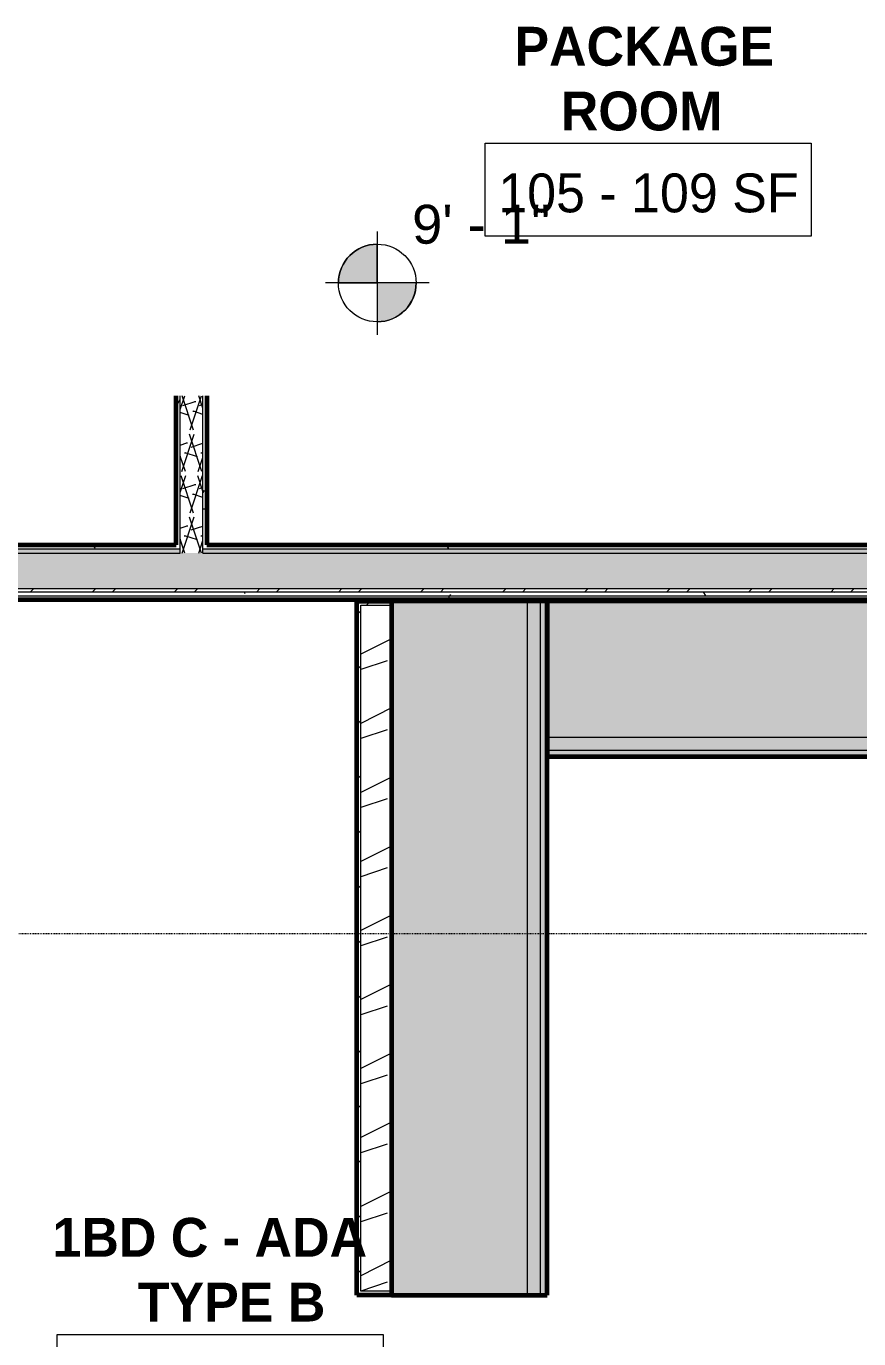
# Model space of a CAD drawing. Header units: inches. Extents: x -4110 to -1807, y 9775 to 11251.
# Drawn here: x -3661.9 to -3533.3, y 11007.9 to 11210.5 of the extents above; entities that cross this region are included whole.
import ezdxf

# ---------------------------------------------------------------- set-up
doc = ezdxf.new("R2010")
doc.units = ezdxf.units.IN
doc.header["$MEASUREMENT"] = 0
doc.linetypes.add('Aligning Line 1_8_', pattern=[0.25, 0.125, -0.125])
for name, color, linetype, lineweight in [('0-1', 7, 'Continuous', 5), ('0-2', 7, 'Continuous', 9), ('A-AREA-IDEN', 2, 'Continuous', 9), ('A-DOOR', 31, 'Continuous', 18), ('A-DOOR-7', 31, 'Continuous', 30), ('A-DOOR-8', 31, 'Continuous', 9), ('A-DOOR-FRAM-4', 31, 'Continuous', 30), ('A-WALL', 113, 'Continuous', 18), ('A-WALL-12', 113, 'Continuous', 60), ('A-WALL-5', 250, 'Continuous', 60), ('A-WALL-6', 10, 'Continuous', 18), ('A-WALL-PATT-1', 7, 'Continuous', 9), ('A-WALL-PATT-2', 253, 'Continuous', 9), ('A-WALL-PATT-4', 111, 'Continuous', 9), ('G-ANNO-DIMS', 111, 'Continuous', 9), ('G-ANNO-SYMB', 111, 'Aligning Line 1_8_', 9), ('I-WALL-4', 2, 'Continuous', 5), ('I-WALL-5', 2, 'Continuous', 60), ('Q-CASE-1', 7, 'Continuous', 9), ('Q-CASE-6', 253, 'Continuous', 9), ('Q-CASE-7', 250, 'Continuous', 60)]:
    doc.layers.add(name, color=color, linetype=linetype, lineweight=lineweight)
doc.styles.add('Arial_1', font='arial.ttf', dxfattribs={"height": 5.999999999999999})
doc.styles.add('Century Gothic', font='ufonts.com_century-gothic.ttf', dxfattribs={"height": 5.999999999999996})
doc.styles.add('Century Gothic_B', font='GOTHICB.TTF', dxfattribs={"height": 5.999999999999996})
pattern_1 = [(0, (0, 0), (20.48, 5.12), [0.845, -14.515, 0.845, -14.515, -81.92]), (0, (0, 0), (20.48, 5.12), [-30.72, 0.845, -29.875, 0.845, -14.515, -35.84]), (0, (0, 0), (20.48, 5.12), [-76.8, 0.845, -9.395, 0.845, -24.755]), (120, (7.68, 2.56), (-14.67405006737632, 15.1762002695053), [0.8449999999999999, -14.515, 0.8449999999999999, -14.515, -81.91999999999999]), (120, (7.68, 2.56), (-14.67405006737632, 15.1762002695053), [-30.72, 0.8449999999999999, -29.875, 0.8449999999999999, -14.515, -35.84]), (120, (7.68, 2.56), (-14.67405006737632, 15.1762002695053), [-76.79999999999998, 0.8449999999999999, -9.394999999999998, 0.8449999999999999, -24.755]), (240, (10.24, 12.8), (-5.805949932623669, -20.2962002695053), [0.845, -14.515, 0.845, -14.515, -81.92]), (240, (10.24, 12.8), (-5.805949932623669, -20.2962002695053), [-30.72, 0.845, -29.875, 0.845, -14.515, -35.84]), (240, (10.24, 12.8), (-5.805949932623669, -20.2962002695053), [-76.8, 0.845, -9.395, 0.845, -24.755])]
pattern_2 = [(161.57, (0.32, 0.32), (-2.560496184573631, -0.0005373861552858683), [0, -18.214, 2.022, 0]), (18.43, (-0.32, 0.32), (-2.560496184573631, 0.0005373861552860904), [0, -18.214, 2.022, 0]), (108.43, (0.32, 0.32), (1.279220909290681, -6.400876726295667), [6.069999999999999, -14.166]), (71.57, (-0.32, 0.32), (1.279220909290681, 6.400876726295667), [6.07, -14.166])]

# ---------------------------------------------------------------- blocks, each defined once
blk = doc.blocks.new('OD_CW_Base Cabinet - OD_CW_Base Cabinet-3857755-ENLARGED RCP - 1ST FLOOR PLAN - WEST')
at = {"layer": 'Q-CASE-6'}
for points in [[(21.91039120237957, 3.000000000011255), (70.86270491766679, 3.000000000011851), (70.86270491766653, 24.00000000001424), (0.7377049180278162, 24.00000000001338), (0.737704918028072, 3.000000000010999)], [(0.737704918028072, 1.000000000012562), (70.86270491766679, 1.000000000013415), (70.86270491766679, 3.000000000011851), (0.737704918028072, 3.000000000010999)], [(0.737704918028072, 1.253397385880817e-11), (70.86270491766679, 1.338662514172029e-11), (70.86270491766679, 1.000000000013415), (0.737704918028072, 1.000000000012562)]]:
    blk.add_hatch(color=256, dxfattribs=at).paths.add_polyline_path(points, flags=0)
at = {"layer": 'Q-CASE-1'}
for p, q in [((0.737704918032749, 24.00000000000016), (0.7377049180327786, 2.999999999998593)), ((0.737704918032749, 24.00000000000016), (70.86270491767122, 24.00000000000026)), ((70.86270491767125, 2.999999999998691), (70.86270491767122, 24.00000000000026)), ((0.7377049180327788, 2.999999999998592), (0.7377049180327816, 1.000000000000143)), ((0.7377049180327786, 2.999999999998592), (70.86270491767125, 2.999999999998691)), ((70.86270491767125, 1.000000000000241), (70.86270491767125, 2.999999999998691)), ((0.7377049180333131, 1.000000000000142), (0.7377049180333145, 1.41886502547095e-13)), ((0.7377049180333131, 1.000000000000142), (70.86270491767125, 1.000000000000241)), ((0.7377049180327816, 1.000000000000142), (70.86270491767125, 1.000000000000241)), ((0.7377049180333145, 1.419613090182739e-13), (70.86270491767125, 2.410070806021343e-13)), ((70.86270491767125, 2.410070806021343e-13), (70.86270491767125, 1.000000000000241))]:
    blk.add_line(p, q, dxfattribs=at)
at = {"layer": 'Q-CASE-7'}
for p, q in [((70.86270491767127, 24.00000000000016), (0.7377049180327829, 24.00000000000016)), ((0.7377049180327883, 24.00000000000016), (0.7377049180327883, 1.225686219186173e-13)), ((70.86270491767127, 1.212363542890671e-13), (70.86270491767127, 24.00000000000016)), ((0.7377049180327883, 1.212363542890671e-13), (70.86270491767127, 1.212363542890671e-13))]:
    blk.add_line(p, q, dxfattribs=at)
blk = doc.blocks.new('OD_CW_Base Cabinet - OD_CW_Base Cabinet-3870381-ENLARGED RCP - 1ST FLOOR PLAN - WEST')
at = {"layer": 'Q-CASE-6'}
for points in [[(0.7377049180468304, 24.00000000000469), (0.7377049180468304, 3.000000000002813), (107.9252049184858, 3.000000000002643), (107.9252049184858, 24.00000000000452), (57.50562911726734, 24.0000000000046)], [(0.7377049180469156, 1.000000000004462), (107.9252049184858, 1.000000000004291), (107.9252049184858, 3.000000000002643), (0.7377049180469156, 3.000000000002813)], [(0.7377049180474272, 4.433786671143024e-12), (107.9252049184858, -1.901412360894028e-11), (107.9252049184858, 1.000000000004291), (0.7377049180474272, 1.000000000004462)]]:
    blk.add_hatch(color=256, dxfattribs=at).paths.add_polyline_path(points, flags=0)
at = {"layer": 'Q-CASE-1'}
for p, q in [((0.7377049180327488, 24.00000000000016), (0.7377049180327786, 2.999999999998593)), ((0.7377049180327488, 24.00000000000016), (107.9252049184716, 24.00000000000031)), ((107.9252049184716, 2.999999999998744), (107.9252049184716, 24.00000000000031)), ((0.7377049180327788, 2.999999999998592), (0.7377049180327816, 1.000000000000142)), ((0.7377049180327786, 2.999999999998592), (107.9252049184716, 2.999999999998744)), ((107.9252049184716, 1.000000000000294), (107.9252049184716, 2.999999999998744)), ((0.7377049180333344, 1.000000000000142), (0.7377049180333358, 1.41886502547095e-13)), ((0.7377049180333344, 1.000000000000142), (107.9252049184716, 1.000000000000294)), ((0.7377049180327816, 1.000000000000142), (107.9252049184716, 1.000000000000294)), ((0.7377049180333358, 1.41961309018274e-13), (86.92520491846602, 2.63694035413581e-13)), ((107.9252049184716, 2.933548012356467e-13), (107.9252049184716, 1.000000000000294))]:
    blk.add_line(p, q, dxfattribs=at)
at = {"layer": 'Q-CASE-7'}
for p, q in [((107.9252049184716, 24.00000000000016), (0.7377049180327829, 24.00000000000016)), ((0.7377049180327883, 24.00000000000016), (0.7377049180327883, 1.225686219186173e-13)), ((107.9252049184716, 1.212363542890671e-13), (107.9252049184716, 24.00000000000016)), ((0.7377049180327883, 1.212363542890671e-13), (107.9252049184716, 1.212363542890671e-13))]:
    blk.add_line(p, q, dxfattribs=at)
blk = doc.blocks.new('CTR - 1st Phase - Unit Layouts_rvt-1-ENLARGED RCP - 1ST FLOOR PLAN - WEST')
at = {"layer": 'A-WALL-PATT-1'}
h = blk.add_hatch(dxfattribs=at)
h.set_pattern_fill('FP_4', color=256, style=0, pattern_type=2)
h.set_pattern_definition([(45, (0, 0), (-4.242640687119286, 4.242640687119286), [])])
h.paths.add_polyline_path([(-3605.423736679365, 11014.56439611009), (-3605.423736679365, 11015.18939611009), (-3610.173736679375, 11015.18939611009), (-3610.173736679375, 11121.12689611053), (-3605.423736679365, 11121.12689611053), (-3605.423736679365, 11121.75189611054), (-3610.798736679375, 11121.75189611053), (-3610.798736679375, 11014.56439611009), (-3610.173736679375, 11014.56439611009)], flags=0)
at = {"layer": 'A-WALL-PATT-2'}
h = blk.add_hatch(dxfattribs=at)
h.set_pattern_fill('FP_5', color=256, style=0, pattern_type=2)
h.set_pattern_definition([(216.87, (4.265, 10.662), (31.98716190389133, 21.32545714244463), [5.331, -47.981]), (206.565, (10.662, 7.464), (-10.66247606731217, -10.66200980650436), [11.921, -11.921]), (198.435, (10.662, 2.132), (-21.3244936496746, -10.66258686177925), [6.743999999999999, -26.974])])
h.paths.add_polyline_path([(-3610.173736679375, 11015.18939611009), (-3605.423736679365, 11015.18939611009), (-3605.423736679365, 11121.12689611053), (-3610.173736679375, 11121.12689611053), (-3610.173736679375, 11071.33232030932)], flags=0)
at = {"layer": 'A-WALL-5'}
for p, q in [((-3610.798736679338, 11014.56439611008), (-3610.79873667937, 11121.75189611052)), ((-3610.79873667937, 11121.75189611052), (-3610.173736679371, 11121.75189611052)), ((-3610.173736679371, 11121.75189611052), (-3605.42373667937, 11121.75189611052)), ((-3610.173736679338, 11014.56439611008), (-3610.798736679338, 11014.56439611008)), ((-3605.423736679337, 11014.56439611008), (-3610.173736679338, 11014.56439611008))]:
    blk.add_line(p, q, dxfattribs=at)
at = {"layer": 'A-WALL-6'}
for p, q in [((-3610.173736679338, 11015.18939611008), (-3610.173736679371, 11121.12689611052)), ((-3610.173736679371, 11121.12689611052), (-3605.42373667937, 11121.12689611052)), ((-3605.423736679337, 11015.18939611008), (-3610.173736679339, 11015.18939611008))]:
    blk.add_line(p, q, dxfattribs=at)
at = {"layer": '0-2', "rotation": 90.00000000000007}
blk.add_blockref('OD_CW_Base Cabinet - OD_CW_Base Cabinet-3870381-ENLARGED RCP - 1ST FLOOR PLAN - WEST', (-3581.423736679361, 11013.82669119205), dxfattribs=at)
at = {"layer": '0-2'}
blk.add_blockref('OD_CW_Base Cabinet - OD_CW_Base Cabinet-3857755-ENLARGED RCP - 1ST FLOOR PLAN - WEST', (-3582.161441597371, 11097.75189611052), dxfattribs=at)
blk = doc.blocks.new('HOLLOW METAL - UNIT DOOR-2191977-ENLARGED RCP - 1ST FLOOR PLAN - WEST')
at = {"layer": 'A-DOOR-7'}
for p, q in [((16.2499999999999, -3.874999999999971), (17.9999999999999, -3.874999999999976)), ((16.24999999999985, -39.87499999999998), (16.2499999999999, -3.874999999999971)), ((17.9999999999999, -3.874999999999976), (17.99999999999985, -39.87499999999998)), ((17.99999999999985, -39.87499999999998), (16.24999999999985, -39.87499999999998))]:
    blk.add_line(p, q, dxfattribs=at)
at = {"layer": 'A-DOOR-8'}
blk.add_arc((17.99999999999991, -3.87499999999997), 36.00000000000004, 179.9999999999995, 269.9999999999992, dxfattribs=at)
at = {"layer": 'A-DOOR-FRAM-4'}
for p, q in [((-20.0000000000001, 4.124999999999972), (-18.00000000000011, 4.124999999999972)), ((-20.0000000000001, -3.874999999999997), (-20.0000000000001, 4.124999999999972)), ((-18.00000000000011, 4.124999999999972), (-18.00000000000011, 2.187500000000012)), ((17.99999999999989, 4.124999999999972), (19.99999999999988, 4.124999999999972)), ((17.99999999999989, 2.187500000000012), (17.99999999999989, 4.124999999999972)), ((19.99999999999988, 4.124999999999972), (19.99999999999988, -3.874999999999997)), ((-18.00000000000011, 2.187500000000012), (-17.37500000000012, 2.187500000000012)), ((-17.37500000000012, 2.187500000000012), (-17.37500000000012, -1.937500000000007)), ((17.37499999999992, 2.187500000000012), (17.99999999999989, 2.187500000000012)), ((17.37499999999992, -1.937500000000007), (17.37499999999992, 2.187500000000012)), ((-18.00000000000011, -1.937500000000007), (-18.00000000000011, -3.874999999999997)), ((-17.37500000000012, -1.937500000000007), (-18.00000000000011, -1.937500000000007)), ((17.99999999999989, -1.937500000000007), (17.37499999999992, -1.937500000000007)), ((17.99999999999989, -3.874999999999997), (17.99999999999989, -1.937500000000007)), ((-18.00000000000011, -3.874999999999997), (-20.0000000000001, -3.874999999999997)), ((19.99999999999988, -3.874999999999997), (17.99999999999989, -3.874999999999997))]:
    blk.add_line(p, q, dxfattribs=at)
blk = doc.blocks.new('Spot Elevations - Spot Elevation - Target Filled-49714-ENLARGED RCP - 1ST FLOOR PLAN - WEST')
at = {"layer": 'G-ANNO-DIMS'}
h = blk.add_hatch(color=256, dxfattribs=at)
edge = h.paths.add_edge_path(flags=0)
edge.add_line((1.249000902703301e-16, 0), (-0.09374999999999985, 0))
edge.add_arc((5.724587470723462e-16, -3.434752482434078e-16), 0.09375000000000037, 90.00000000000063, 180.0000000000002, ccw=False)
edge.add_line((1.249000902703301e-16, 0.09375000000000007), (1.249000902703301e-16, 0))
h = blk.add_hatch(color=256, dxfattribs=at)
edge = h.paths.add_edge_path(flags=0)
edge.add_line((1.249000902703301e-16, 0), (0.09375000000000029, 0))
edge.add_arc((2.289834988289385e-16, 6.245004513516504e-17), 0.09374999999999996, 269.99999999999955, 359.99999999999966, ccw=False)
edge.add_line((1.249000902703301e-16, -0.09375), (1.249000902703301e-16, 0))
for p, q in [((-2.706168622523819e-16, 0.1243846875261664), (-2.706168622523819e-16, -0.125)), ((1.249000902703301e-16, 0), (1.249000902703301e-16, 0.09375000000000007)), ((0.1250000000000001, 7.067913962433002e-16), (-0.1249999999999998, 7.067913962433002e-16)), ((-0.09374999999999985, 0), (1.249000902703301e-16, 0)), ((1.249000902703301e-16, 0), (1.249000902703301e-16, -0.09375)), ((0.09375000000000029, 0), (1.249000902703301e-16, 0))]:
    blk.add_line(p, q, dxfattribs=at)
blk.add_circle((1.249000902703301e-16, 0), 0.09375000000000007, dxfattribs=at)
for centre, radius, start, end in [((5.724587470723462e-16, -3.434752482434078e-16), 0.09375000000000037, 90.00000000000026, 179.9999999999999), ((2.289834988289385e-16, 6.245004513516504e-17), 0.09374999999999996, 269.9999999999992, 359.9999999999993)]:
    blk.add_arc(centre, radius, start, end, dxfattribs=at)

msp = doc.modelspace()

# ---------------------------------------------------------------- hatches: boundary and pattern name
at = {"layer": 'A-WALL-PATT-4'}
h = msp.add_hatch(dxfattribs=at)
h.set_pattern_fill('FP_1', color=256, style=0, pattern_type=2)
h.set_pattern_definition(pattern_1)
h.paths.add_polyline_path([(-3638.073736679705, 11130.43939611053), (-3638.073736679705, 11153.46555806033), (-3638.698736679704, 11153.46555806033), (-3638.698736679704, 11130.43939611053)], flags=0)
h = msp.add_hatch(dxfattribs=at)
h.set_pattern_fill('FP_2', color=256, style=0, pattern_type=2)
h.set_pattern_definition(pattern_2)
h.paths.add_polyline_path([(-3634.573736679704, 11129.18939611053), (-3634.573736679704, 11153.46555806033), (-3638.073736679705, 11153.46555806033), (-3638.073736679705, 11129.18939611053)], flags=0)
h = msp.add_hatch(dxfattribs=at)
h.set_pattern_fill('FP_1', color=256, style=0, pattern_type=2)
h.set_pattern_definition(pattern_1)
h.paths.add_polyline_path([(-3633.948736679701, 11130.43939611053), (-3633.948736679701, 11153.46555806033), (-3634.573736679704, 11153.46555806033), (-3634.573736679704, 11130.43939611053)], flags=0)
h = msp.add_hatch(dxfattribs=at)
h.set_pattern_fill('FP_1', color=256, style=0, pattern_type=2)
h.set_pattern_definition(pattern_1)
h.paths.add_polyline_path([(-3487.298736679724, 11129.81439611053), (-3487.298736679724, 11130.43939611053), (-3634.573736679704, 11130.43939611053), (-3634.559126561153, 11129.81439611053), (-3488.218908431386, 11129.81439611053)], flags=0)
h.paths.add_polyline_path([(-3651.309532134262, 11129.81439611053), (-3638.073736679705, 11129.81439611053), (-3638.073736679705, 11130.43939611053), (-3823.823736679714, 11130.43939611053), (-3823.823736679714, 11129.81439611054), (-3688.033431481675, 11129.81439611053)], flags=0)
h = msp.add_hatch(dxfattribs=at)
h.set_pattern_fill('FP_2', color=256, style=0, pattern_type=2)
h.set_pattern_definition(pattern_2)
h.paths.add_polyline_path([(-3823.823736679714, 11123.68939611053), (-3486.673736679724, 11123.6903247191), (-3486.673736679724, 11129.18939611053), (-3823.823736679714, 11129.18939611053)], flags=0)
h = msp.add_hatch(dxfattribs=at)
h.set_pattern_fill('FP_3', color=256, style=0, pattern_type=2)
h.set_pattern_definition([(45, (0, 0), (-6.335676759431466, 6.335676759431466), []), (45, (0, 9.6), (-6.335676759431466, 6.335676759431466), [])])
h.paths.add_polyline_path([(-3823.823736679714, 11123.18939611053), (-3486.673736679724, 11123.18939611054), (-3486.673736679724, 11123.68939611053), (-3823.823736679714, 11123.68939611053)], flags=0)
h = msp.add_hatch(dxfattribs=at)
h.set_pattern_fill('FP_1', color=256, style=0, pattern_type=2)
h.set_pattern_definition(pattern_1)
h.paths.add_polyline_path([(-3486.673736679724, 11122.56439611053), (-3486.673736679724, 11123.18939611054), (-3823.823736679714, 11123.18939611053), (-3823.823736679714, 11122.56439611054), (-3487.298736679686, 11122.56439611054)], flags=0)
h = msp.add_hatch(dxfattribs=at)
h.set_pattern_fill('FP_1', color=256, style=0, pattern_type=2)
h.set_pattern_definition(pattern_1)
h.paths.add_polyline_path([(-3582.423736679366, 11121.93939611053), (-3487.298736679686, 11121.93939611053), (-3487.298736679686, 11122.56439611054), (-3823.823736679714, 11122.56439611054), (-3823.823736679714, 11121.93939611053), (-3584.423736679364, 11121.93939611053)], flags=0)
at = {"layer": 'I-WALL-4'}
h = msp.add_hatch(color=256, dxfattribs=at)
h.paths.add_polyline_path([(-3486.673736679724, 11129.18939611053), (-3486.673736679724, 11129.81439611053), (-3634.573736679704, 11129.81439611053), (-3634.544516442603, 11129.18939611053), (-3487.298736679724, 11129.18939611053)], flags=0)
h.paths.add_polyline_path([(-3757.657290053072, 11129.18939611053), (-3638.073736679705, 11129.18939611053), (-3638.073736679705, 11129.81439611053), (-3823.823736679714, 11129.81439611053), (-3823.823736679714, 11129.18939611053), (-3791.337087755784, 11129.18939611053)], flags=0)

# ---------------------------------------------------------------- linework, layer by layer
at = {"layer": 'A-AREA-IDEN', "flags": 128}
msp.add_lwpolyline([(-3657.058831414077, 11008.53042851872), (-3606.721823540061, 11008.53042851872), (-3606.721823540061, 10994.1997198573), (-3657.058831414077, 10994.1997198573)], close=True, dxfattribs=at)
at = {"layer": 'A-WALL'}
for p, q in [((-3638.073736679701, 11129.18939611052), (-3638.0737366797, 11153.46555806031)), ((-3634.5737366797, 11129.18939611052), (-3634.5737366797, 11153.46555806031)), ((-3823.82373667971, 11129.81439611052), (-3638.073736679701, 11129.81439611052)), ((-3634.5737366797, 11129.81439611052), (-3486.67373667972, 11129.81439611051)), ((-3823.82373667971, 11129.18939611052), (-3638.073736679701, 11129.18939611052)), ((-3634.5737366797, 11129.18939611052), (-3486.67373667972, 11129.18939611051)), ((-3823.82373667971, 11123.68939611052), (-3486.67373667972, 11123.68939611052)), ((-3823.82373667971, 11123.18939611052), (-3486.67373667972, 11123.18939611051)), ((-3823.82373667971, 11122.56439611052), (-3486.67373667972, 11122.56439611052))]:
    msp.add_line(p, q, dxfattribs=at)
at = {"layer": 'A-WALL-12'}
for p, q in [((-3638.6987366797, 11130.43939611052), (-3638.6987366797, 11153.46555806031)), ((-3633.9487366797, 11153.46555806031), (-3633.948736679701, 11130.43939611052))]:
    msp.add_line(p, q, dxfattribs=at)
at = {"layer": 'G-ANNO-SYMB'}
msp.add_line((-1871.644791239911, 11070.38095403704), (-4027.08301222531, 11070.38095403704), dxfattribs=at)
at = {"layer": 'I-WALL-5'}
for p, q in [((-3823.82373667971, 11130.43939611052), (-3638.6987366797, 11130.43939611052)), ((-3633.948736679701, 11130.43939611052), (-3487.298736679719, 11130.43939611052)), ((-3487.29873667972, 11121.93939611051), (-3823.82373667971, 11121.93939611052))]:
    msp.add_line(p, q, dxfattribs=at)

# ---------------------------------------------------------------- block references
at = {"layer": '0-1'}
msp.add_blockref('CTR - 1st Phase - Unit Layouts_rvt-1-ENLARGED RCP - 1ST FLOOR PLAN - WEST', (0, 0), dxfattribs=at)
at = {"layer": 'A-DOOR', "rotation": 270.0000000000112}
msp.add_blockref('HOLLOW METAL - UNIT DOOR-2191977-ENLARGED RCP - 1ST FLOOR PLAN - WEST', (-3501.423736679811, 10988.43939610853), dxfattribs=at)
at = {"layer": 'G-ANNO-DIMS', "xscale": 63.99999999999997, "yscale": 63.99999999999997, "zscale": 63.99999999999997}
msp.add_blockref('Spot Elevations - Spot Elevation - Target Filled-49714-ENLARGED RCP - 1ST FLOOR PLAN - WEST', (-3607.641453834628, 11170.88956305882), dxfattribs=at)

# ---------------------------------------------------------------- texts
at = {"layer": 'A-AREA-IDEN', "char_height": 5.999999999999996, "attachment_point": 1, "style": 'Century Gothic_B'}
for s, insert, width in [('PACKAGE', (-3586.46276114673, 11210.44737519494), 49.89399999999995), ('ROOM', (-3579.296094480063, 11200.44737519494), 32.72399999999998), ('1BD C - ADA', (-3657.80528810699, 11026.51234432803), 62.61999999999994), ('TYPE B', (-3644.638621440323, 11016.51234432803), 30.90599999999998)]:
    msp.add_mtext(s, dxfattribs=dict(at, insert=insert, width=width))

# ---------------------------------------------------------------- next in the draw order: texts
at = {"layer": 'G-ANNO-DIMS', "insert": (-3602.262209453951, 11182.96147445566), "char_height": 5.999999999999999, "width": 25.48981348637015, "attachment_point": 1, "line_spacing_factor": 0.9417779076525877, "style": 'Arial_1', "bg_fill": 3, "box_fill_scale": 1.25, "bg_fill_color": 256, "bg_fill_true_color": 13158600, "bg_fill_transparency": 0}
msp.add_mtext('9\' - 1"', dxfattribs=at)

# ---------------------------------------------------------------- next in the draw order: linework, layer by layer
at = {"layer": 'A-AREA-IDEN', "flags": 128}
msp.add_lwpolyline([(-3590.957249335706, 11192.46545938563), (-3540.62024146169, 11192.46545938563), (-3540.62024146169, 11178.13475072422), (-3590.957249335706, 11178.13475072422)], close=True, dxfattribs=at)

# ---------------------------------------------------------------- next in the draw order: texts
at = {"layer": 'A-AREA-IDEN', "insert": (-3588.957249335706, 11187.79879271897), "char_height": 5.999999999999996, "width": 55.95399999999995, "attachment_point": 1, "style": 'Century Gothic'}
msp.add_mtext('105 - 109 SF', dxfattribs=at)

doc.saveas('drawing.dxf')
